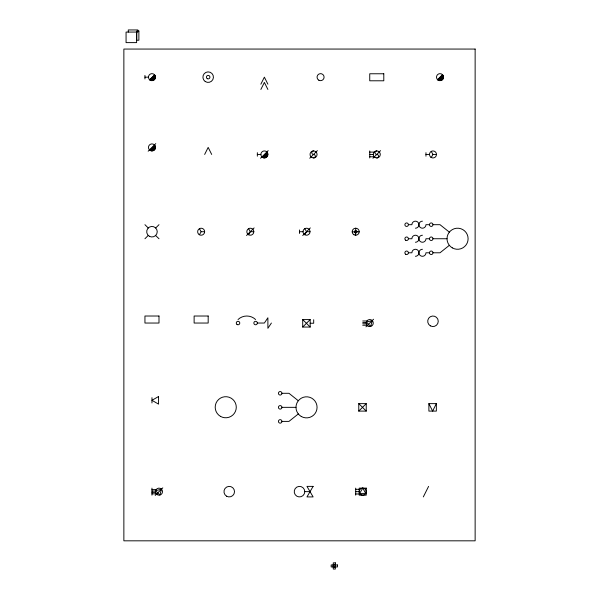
<?xml version="1.0" encoding="UTF-8"?>
<svg xmlns="http://www.w3.org/2000/svg" width="599" height="599" viewBox="0 0 599 599"><rect width="100%" height="100%" fill="white"/><g stroke="black" fill="none" stroke-linecap="round" stroke-linejoin="round"><path stroke-width="0.9" d="M204.656 154.437L208.175 147.406L211.687 154.437M260.864 84.182L264.376 77.159L267.888 84.182M260.864 89.453L264.376 82.422L267.888 89.453M436.357 403.636L432.62 411.101L428.891 403.636L436.357 403.636L436.357 411.101L428.891 411.101L428.891 403.636M423.321 496.915L428.592 486.381M199.407 234.763L201.144 231.716L199.407 228.661M248.578 234.763L250.322 231.716L248.578 228.661A3.512 3.512 0 0 1 253.834 231.716A3.512 3.512 0 0 1 248.57 234.756A3.512 3.512 0 0 1 248.57 228.668M304.786 234.763L306.523 231.716L304.786 228.661A3.512 3.512 0 0 1 310.035 231.716A3.512 3.512 0 0 1 304.771 234.756A3.512 3.512 0 0 1 304.771 228.668M431.235 157.485L432.98 154.437L431.235 151.382M271.399 323.041L267.888 328.312L267.888 317.769L264.376 323.041L257.345 323.041A1.76 1.76 0 0 1 254.717 324.561A1.76 1.76 0 0 1 254.717 321.521A1.76 1.76 0 0 1 257.345 323.041M152.116 80.67L155.485 77.159A3.512 3.512 0 0 0 150.214 74.111A3.512 3.512 0 0 0 150.214 80.199A3.512 3.512 0 0 0 155.485 77.159M151.068 80.551L155.336 76.133M149.638 79.779L154.594 74.823M150.237 80.206L155.021 75.422M150.626 80.401L155.216 75.811M151.554 80.648L155.455 76.739M153.486 80.326L155.141 78.671M148.163 151.218L155.777 143.603M149.915 150.259L154.819 145.355M150.409 150.559L155.119 145.849M150.985 150.783L155.343 146.426M151.652 150.911L155.47 147.092M152.468 150.888L155.448 147.908M153.658 150.491L155.051 149.099M144.943 238.739L148.245 235.437M155.695 227.987L158.997 224.685M260.565 158.241L268.18 150.626M262.317 157.282L267.221 152.378M262.819 157.582L267.521 152.872M263.388 157.807L267.746 153.449M264.054 157.934L267.873 154.115M264.87 157.911L267.85 154.931M266.061 157.515L267.454 156.122M309.743 158.241L317.358 150.626M246.518 235.519L254.126 227.905M437.525 79.637L442.489 74.673M437.951 80.004L442.856 75.1M438.446 80.303L443.155 75.601M439.022 80.528L443.38 76.17M439.688 80.655L443.507 76.837M440.505 80.633L443.485 77.653M441.695 80.236L443.088 78.843M372.975 158.241L380.582 150.626M302.72 235.519L310.327 227.905M302.712 327.047L310.17 319.581L302.712 319.581L302.712 327.047L310.17 327.047L310.17 319.581M155.186 495.455L162.801 487.841M365.944 326.844L373.559 319.237M358.771 411.101L366.236 403.636L358.771 403.636L358.771 411.101L366.236 411.101L366.236 403.636M149.877 79.981L154.849 75.152M152.61 80.61L155.381 77.982M449.37 245.32L440.003 252.785L432.98 252.785A1.76 1.76 0 0 1 430.344 254.305A1.76 1.76 0 0 1 430.344 251.266A1.76 1.76 0 0 1 432.98 252.785M298.332 413.931L288.965 421.397L281.934 421.397A1.76 1.76 0 0 1 279.299 422.916A1.76 1.76 0 0 1 279.299 419.877A1.76 1.76 0 0 1 281.934 421.397M144.943 77.159L148.455 77.159M369.755 152.094L374.158 152.094M257.345 154.437L260.864 154.437M369.755 154.437L373.267 154.437M425.956 154.437L429.468 154.437M432.98 154.437L436.491 154.437M369.755 156.773L374.143 156.773M408.391 224.685A1.76 1.76 0 0 0 405.755 223.165A1.76 1.76 0 0 0 405.755 226.205A1.76 1.76 0 0 0 408.391 224.685L411.902 224.685A3.512 3.512 0 0 1 415.414 221.173A3.512 3.512 0 0 1 418.933 224.685A3.512 3.512 0 0 0 422.445 228.197A3.512 3.512 0 0 0 425.956 224.685L429.468 224.685M432.98 224.685A1.76 1.76 0 0 0 430.344 223.165A1.76 1.76 0 0 0 430.344 226.205A1.76 1.76 0 0 0 432.98 224.685L440.003 224.685L449.37 232.15M201.144 231.716L204.656 231.716M250.322 231.716L253.834 231.716M299.5 231.716L303.012 231.716M306.523 231.716L310.035 231.716M354.533 231.716L356.877 231.716A1.168 1.168 0 0 1 355.117 232.726A1.168 1.168 0 0 1 355.117 230.697A1.168 1.168 0 0 1 356.877 231.716M352.19 231.858L359.213 231.858M408.391 238.739L411.902 238.739A3.512 3.512 0 0 1 415.414 235.227A3.512 3.512 0 0 1 418.933 238.739A3.512 3.512 0 0 0 422.445 242.251A3.512 3.512 0 0 0 425.956 238.739L429.468 238.739M432.98 238.739A1.76 1.76 0 0 0 430.344 237.219A1.76 1.76 0 0 0 430.344 240.259A1.76 1.76 0 0 0 432.98 238.739L447.034 238.739M408.391 252.785L411.902 252.785A3.512 3.512 0 0 1 415.414 249.274A3.512 3.512 0 0 1 418.933 252.785A3.512 3.512 0 0 0 422.445 256.297A3.512 3.512 0 0 0 425.956 252.785L429.468 252.785M362.724 320.989L366.902 320.989M362.724 322.457L366.288 322.457M310.17 323.243L313.689 323.243L313.689 319.731M362.724 323.774L366.318 323.774M362.724 325.235L367.007 325.235M281.934 393.296A1.76 1.76 0 0 0 279.299 391.776A1.76 1.76 0 0 0 279.299 394.816A1.76 1.76 0 0 0 281.934 393.296L288.965 393.296L298.332 400.761M281.934 407.342A1.76 1.76 0 0 0 279.299 405.822A1.76 1.76 0 0 0 279.299 408.862A1.76 1.76 0 0 0 281.934 407.342L295.988 407.342M355.701 489.308L359.213 489.308M151.966 489.6L156.144 489.6M151.966 491.06L155.53 491.06M304.771 491.644A5.271 5.271 0 0 0 296.864 487.084A5.271 5.271 0 0 0 296.864 496.212A5.271 5.271 0 0 0 304.771 491.644L310.035 491.644M355.701 491.644L359.213 491.644M151.966 492.378L155.56 492.378M151.966 493.846L156.249 493.846M355.701 493.988L359.213 493.988M333.276 564.835L335.343 564.835M333.276 567.073L335.343 567.073M155.62 235.512L158.997 238.739M302.712 319.581L310.17 327.047M358.771 403.636L366.236 411.101M144.943 224.685L148.245 227.987M425.956 152.678L425.956 156.189M369.755 150.918L369.755 157.949M355.701 228.197L355.701 235.227M355.701 488.133L355.701 495.163M333.239 564.962L333.239 566.946M299.5 229.956L299.5 233.468M257.345 152.678L257.345 156.189M151.966 397.684L151.966 402.955M151.966 488.133L151.966 495.163M144.943 75.399L144.943 78.911M136.609 32.084L136.609 42.619L126.067 42.619L126.067 32.084L137.83 32.054L137.83 29.95L128.276 29.95L128.276 32.054M238.028 319.529A12.736 12.736 0 0 1 255.593 319.529M422.445 249.274A3.512 3.512 0 0 0 418.933 252.785A3.512 3.512 0 0 1 415.414 256.297M422.445 235.227A3.512 3.512 0 0 0 418.933 238.739A3.512 3.512 0 0 1 415.414 242.251M422.445 221.173A3.512 3.512 0 0 0 418.933 224.685A3.512 3.512 0 0 1 415.414 228.197M376.778 157.949A1.76 1.76 0 0 0 378.538 156.189A1.76 1.76 0 0 0 376.778 154.437A1.76 1.76 0 0 1 375.019 152.678A1.76 1.76 0 0 1 376.778 150.918M313.554 150.918A1.76 1.76 0 0 0 311.794 152.678A1.76 1.76 0 0 0 313.554 154.437A1.76 1.76 0 0 1 315.306 156.189A1.76 1.76 0 0 1 313.554 157.949M372.226 320.547L370.676 326.433L366.356 322.15L372.226 320.547M161.475 489.158L159.903 495.036L155.598 490.738L161.475 489.158M362.724 488.133L359.685 493.404L365.772 493.404L362.724 488.133M313.112 486.381L306.965 496.915L313.112 496.915L306.965 486.381L313.112 486.381M158.555 396.516L151.966 400.319L158.555 404.123L158.555 396.516M138.878 31.006L136.774 31.006L136.774 40.23L138.878 40.23L138.878 31.006M475.134 49.058L123.866 49.058L123.866 540.822L475.134 540.822L475.134 49.058M383.794 73.767L369.74 73.767L369.74 80.79L383.794 80.79L383.794 73.767M158.997 316.017L144.943 316.017L144.943 323.041L158.997 323.041L158.997 316.017M208.175 316.017L194.121 316.017L194.121 323.041L208.175 323.041L208.175 316.017M366.244 488.133L359.213 488.133L359.213 495.163L366.244 495.163L366.244 488.133M335.343 562.858L333.276 562.858L333.276 569.05L335.343 569.05L335.343 562.858M337.454 564.962L331.165 564.962L331.165 566.946L337.454 566.946L337.454 564.962M360.972 494.692A3.512 3.512 0 0 0 366.244 491.644A3.512 3.512 0 0 0 360.972 488.604A3.512 3.512 0 0 0 360.972 494.692M226.609 496.212A5.271 5.271 0 0 0 234.516 491.644A5.271 5.271 0 0 0 226.609 487.084A5.271 5.271 0 0 0 226.609 496.212M157.238 494.692A3.512 3.512 0 0 0 162.509 491.644A3.512 3.512 0 0 0 157.238 488.604A3.512 3.512 0 0 0 157.238 494.692M301.26 416.47A10.535 10.535 0 0 0 317.066 407.342A10.535 10.535 0 0 0 301.26 398.215A10.535 10.535 0 0 0 301.26 416.47M220.477 416.365A10.535 10.535 0 0 0 236.283 407.238A10.535 10.535 0 0 0 220.477 398.11A10.535 10.535 0 0 0 220.477 416.365M430.344 325.849A5.271 5.271 0 0 0 438.251 321.281A5.271 5.271 0 0 0 430.344 316.721A5.271 5.271 0 0 0 430.344 325.849M367.996 326.081A3.512 3.512 0 0 0 373.267 323.041A3.512 3.512 0 0 0 367.996 320.001A3.512 3.512 0 0 0 367.996 326.081M237.047 324.493A1.76 1.76 0 0 0 239.78 323.168A1.76 1.76 0 0 0 237.264 321.461A1.76 1.76 0 0 0 237.047 324.493M452.297 247.866A10.535 10.535 0 0 0 468.104 238.739A10.535 10.535 0 0 0 452.297 229.612A10.535 10.535 0 0 0 452.297 247.866M405.65 254.246A1.76 1.76 0 0 0 408.391 252.913A1.76 1.76 0 0 0 405.867 251.206A1.76 1.76 0 0 0 405.65 254.246M405.65 240.192A1.76 1.76 0 0 0 408.391 238.866A1.76 1.76 0 0 0 405.867 237.159A1.76 1.76 0 0 0 405.65 240.192M353.949 234.756A3.512 3.512 0 0 0 359.213 231.716A3.512 3.512 0 0 0 353.949 228.668A3.512 3.512 0 0 0 353.949 234.756M199.175 234.621A3.512 3.512 0 0 0 204.648 231.963A3.512 3.512 0 0 0 199.609 228.556A3.512 3.512 0 0 0 199.175 234.621M149.338 236.276A5.271 5.271 0 0 0 157.238 231.716A5.271 5.271 0 0 0 149.338 227.148A5.271 5.271 0 0 0 149.338 236.276M431.01 157.342A3.512 3.512 0 0 0 436.484 154.684A3.512 3.512 0 0 0 431.445 151.277A3.512 3.512 0 0 0 431.01 157.342M374.809 157.342A3.512 3.512 0 0 0 380.283 154.684A3.512 3.512 0 0 0 375.244 151.277A3.512 3.512 0 0 0 374.809 157.342M311.794 157.477A3.512 3.512 0 0 0 317.066 154.437A3.512 3.512 0 0 0 311.794 151.39A3.512 3.512 0 0 0 311.794 157.477M262.617 157.477A3.512 3.512 0 0 0 267.888 154.437A3.512 3.512 0 0 0 262.617 151.39A3.512 3.512 0 0 0 262.617 157.477M150.214 150.454A3.512 3.512 0 0 0 155.485 147.406A3.512 3.512 0 0 0 150.214 144.366A3.512 3.512 0 0 0 150.214 150.454M438.034 80.064A3.512 3.512 0 0 0 443.507 77.406A3.512 3.512 0 0 0 438.468 73.999A3.512 3.512 0 0 0 438.034 80.064M318.818 80.199A3.512 3.512 0 0 0 324.089 77.159A3.512 3.512 0 0 0 318.818 74.111A3.512 3.512 0 0 0 318.818 80.199M207.291 78.679A1.76 1.76 0 0 0 209.927 77.159A1.76 1.76 0 0 0 207.291 75.639A1.76 1.76 0 0 0 207.291 78.679M205.217 81.516A5.271 5.271 0 0 0 213.424 77.533A5.271 5.271 0 0 0 205.869 72.419A5.271 5.271 0 0 0 205.217 81.516"/></g></svg>
